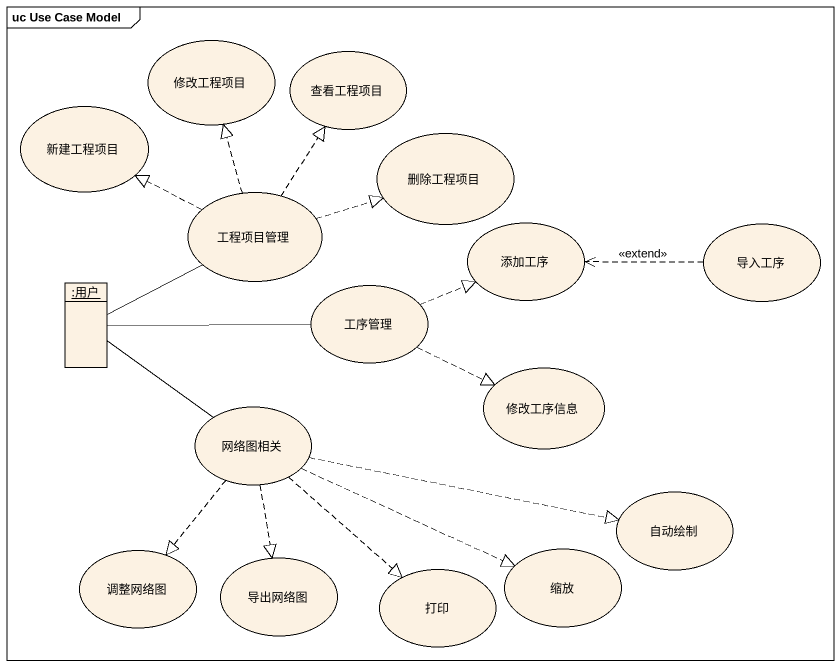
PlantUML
@startuml
mainframe uc Use Case Model
allowmixing
hide circle
hide empty members
usecase 修改工程项目
usecase 查看工程项目
usecase 新建工程项目
usecase 删除工程项目
usecase 工程项目管理
usecase 添加工序
usecase 导入工序
object ":用户" as 用户
usecase 工序管理
usecase 修改工序信息
usecase 网络图相关
usecase 自动绘制
usecase 调整网络图
usecase 缩放
usecase 导出网络图
usecase 打印
工程项目管理 .up.|> 修改工程项目
工程项目管理 .up.|> 查看工程项目
工程项目管理 .left.|> 新建工程项目
工程项目管理 .right.|> 删除工程项目
导入工序 .left.> 添加工序 : <<extend>>
用户 -right- 工程项目管理
用户 -right- 工序管理
用户 -- 网络图相关
工序管理 .right.|> 添加工序
工序管理 .right.|> 修改工序信息
网络图相关 .right.|> 自动绘制
网络图相关 ..|> 调整网络图
网络图相关 .right.|> 缩放
网络图相关 ..|> 导出网络图
网络图相关 ..|> 打印
@enduml
